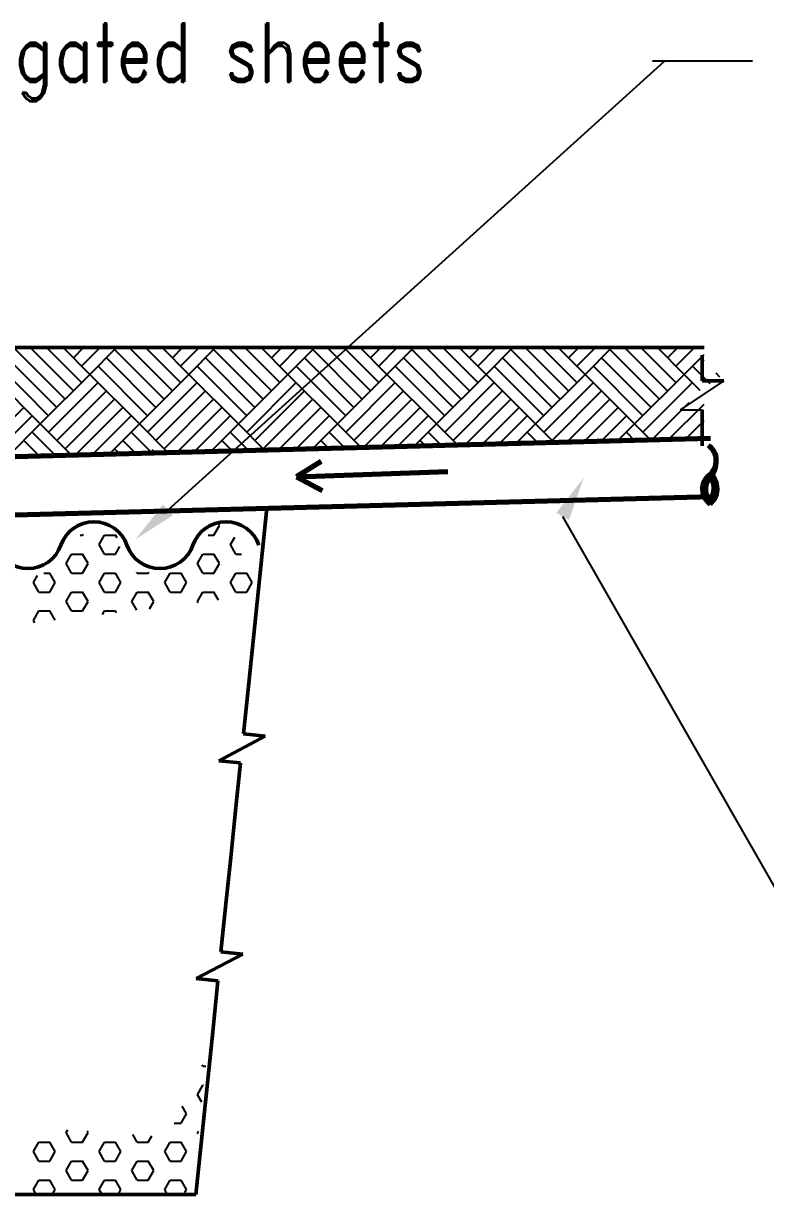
# Model space of a CAD drawing. Header units: inches. Extents: x 23 to 2032867, y 13 to 664695.
# Drawn here: x 1249156 to 1251239, y 499697 to 502981 of the extents above; entities that cross this region are included whole.
import ezdxf

# ---------------------------------------------------------------- set-up
doc = ezdxf.new("R2010")
doc.units = ezdxf.units.IN
doc.header["$MEASUREMENT"] = 0
for name, color, linetype, lineweight in [('PIPES', 1, 'Continuous', 70), ('TXT2', 7, 'Continuous', 0), ('WALLS', 7, 'Continuous', 50)]:
    doc.layers.add(name, color=color, linetype=linetype, lineweight=lineweight)
doc.styles.add('TXT1', font='romand__.ttf', dxfattribs={"width": 0.8, "height": 100})

msp = doc.modelspace()

# ---------------------------------------------------------------- linework, layer by layer
for p, q in [((1249561.285, 501616.863), (1250955.465, 502875.659)), ((1251202.166, 502875.659), (1250921.151, 502875.659)), ((1249295.972, 501950.959), (1249174.525, 502072.406)), ((1249319.137, 501974.124), (1249220.855, 502072.406)), ((1249342.302, 501997.288), (1249267.184, 502072.406)), ((1249272.807, 502066.783), (1249278.431, 502072.406)), ((1249295.972, 502043.618), (1249324.76, 502072.406)), ((1249319.137, 502020.453), (1249371.09, 502072.406)), ((1249342.302, 501997.288), (1249417.42, 502072.406)), ((1249573.95, 501950.959), (1249452.503, 502072.406)), ((1249597.115, 501974.124), (1249498.832, 502072.406)), ((1249620.28, 501997.288), (1249545.162, 502072.406)), ((1249550.785, 502066.783), (1249556.408, 502072.406)), ((1249573.95, 502043.618), (1249602.738, 502072.406)), ((1249597.115, 502020.453), (1249649.068, 502072.406)), ((1249620.28, 501997.288), (1249695.397, 502072.406)), ((1249851.928, 501950.959), (1249730.481, 502072.406)), ((1249875.093, 501974.124), (1249776.81, 502072.406)), ((1249898.258, 501997.288), (1249823.14, 502072.406)), ((1249828.763, 502066.783), (1249834.386, 502072.406)), ((1249851.928, 502043.618), (1249880.716, 502072.406)), ((1249875.093, 502020.453), (1249927.046, 502072.406)), ((1249898.258, 501997.288), (1249973.375, 502072.406)), ((1250129.906, 501950.959), (1250008.458, 502072.406)), ((1250153.071, 501974.124), (1250054.788, 502072.406)), ((1250176.235, 501997.288), (1250101.118, 502072.406)), ((1250106.741, 502066.783), (1250112.364, 502072.406)), ((1250129.906, 502043.618), (1250158.694, 502072.406)), ((1250153.071, 502020.453), (1250205.023, 502072.406)), ((1250176.235, 501997.288), (1250251.353, 502072.406)), ((1250407.884, 501950.959), (1250286.436, 502072.406)), ((1250431.048, 501974.124), (1250332.766, 502072.406)), ((1250454.213, 501997.288), (1250379.096, 502072.406)), ((1250384.719, 502066.783), (1250390.342, 502072.406)), ((1250407.884, 502043.618), (1250436.672, 502072.406)), ((1250431.048, 502020.453), (1250483.001, 502072.406)), ((1250454.213, 501997.288), (1250529.331, 502072.406)), ((1250685.861, 501950.959), (1250564.414, 502072.406)), ((1250709.026, 501974.124), (1250610.744, 502072.406)), ((1250732.191, 501997.288), (1250657.073, 502072.406)), ((1250662.697, 502066.783), (1250668.32, 502072.406)), ((1250685.861, 502043.618), (1250714.649, 502072.406)), ((1250709.026, 502020.453), (1250760.979, 502072.406)), ((1250732.191, 501997.288), (1250807.309, 502072.406)), ((1250963.839, 501950.959), (1250842.392, 502072.406)), ((1250987.004, 501974.124), (1250888.722, 502072.406)), ((1251010.169, 501997.288), (1250935.051, 502072.406)), ((1250940.674, 502066.783), (1250946.298, 502072.406)), ((1250963.839, 502043.618), (1250992.627, 502072.406)), ((1250987.004, 502020.453), (1251038.957, 502072.406)), ((1249249.643, 501904.629), (1249110.654, 502043.618)), ((1249272.807, 501927.794), (1249133.819, 502066.783)), ((1249527.62, 501904.629), (1249388.632, 502043.618)), ((1249550.785, 501927.794), (1249411.796, 502066.783)), ((1249805.598, 501904.629), (1249666.609, 502043.618)), ((1249828.763, 501927.794), (1249689.774, 502066.783)), ((1250083.576, 501904.629), (1249944.587, 502043.618)), ((1250106.741, 501927.794), (1249967.752, 502066.783)), ((1250361.554, 501904.629), (1250222.565, 502043.618)), ((1250384.719, 501927.794), (1250245.73, 502066.783)), ((1250639.532, 501904.629), (1250500.543, 502043.618)), ((1250662.697, 501927.794), (1250523.708, 502066.783)), ((1250917.51, 501904.629), (1250778.521, 502043.618)), ((1250940.674, 501927.794), (1250801.685, 502066.783)), ((1251010.169, 501997.288), (1251065.925, 502053.044)), ((1249226.478, 501881.464), (1249087.489, 502020.453)), ((1249504.456, 501881.464), (1249365.467, 502020.453)), ((1249782.433, 501881.464), (1249643.445, 502020.453)), ((1250060.411, 501881.464), (1249921.422, 502020.453)), ((1250338.389, 501881.464), (1250199.4, 502020.453)), ((1250616.367, 501881.464), (1250477.378, 502020.453)), ((1250894.345, 501881.464), (1250755.356, 502020.453)), ((1251082.952, 501970.835), (1251033.334, 502020.453)), ((1249203.313, 501858.299), (1249064.324, 501997.288)), ((1249203.313, 501858.299), (1249342.302, 501997.288)), ((1249226.478, 501835.135), (1249365.467, 501974.124)), ((1249481.291, 501858.299), (1249342.302, 501997.288)), ((1249481.291, 501858.299), (1249620.28, 501997.288)), ((1249504.456, 501835.135), (1249643.445, 501974.124)), ((1249759.269, 501858.299), (1249620.28, 501997.288)), ((1249759.269, 501858.299), (1249898.258, 501997.288)), ((1249782.433, 501835.135), (1249921.422, 501974.124)), ((1250037.246, 501858.299), (1249898.258, 501997.288)), ((1250037.246, 501858.299), (1250176.235, 501997.288)), ((1250060.411, 501835.135), (1250199.4, 501974.124)), ((1250315.224, 501858.299), (1250176.235, 501997.288)), ((1250315.224, 501858.299), (1250454.213, 501997.288)), ((1250338.389, 501835.135), (1250477.378, 501974.124)), ((1250593.202, 501858.299), (1250454.213, 501997.288)), ((1250593.202, 501858.299), (1250732.191, 501997.288)), ((1250616.367, 501835.135), (1250755.356, 501974.124)), ((1250871.18, 501858.299), (1250732.191, 501997.288)), ((1250871.18, 501858.299), (1251010.169, 501997.288)), ((1250894.345, 501835.135), (1251033.334, 501974.124)), ((1251121.82, 501979.459), (1250998.97, 501897.559)), ((1251055.155, 501952.303), (1251010.169, 501997.288)), ((1249249.643, 501811.97), (1249388.632, 501950.959)), ((1249527.62, 501811.97), (1249666.609, 501950.959)), ((1249805.598, 501811.97), (1249944.587, 501950.959)), ((1250083.576, 501811.97), (1250222.565, 501950.959)), ((1250361.554, 501811.97), (1250500.543, 501950.959)), ((1250639.532, 501811.97), (1250778.521, 501950.959)), ((1249017.994, 501765.64), (1249156.983, 501904.629)), ((1249272.807, 501788.805), (1249411.796, 501927.794)), ((1249302.106, 501771.774), (1249434.961, 501904.629)), ((1249550.785, 501788.805), (1249689.774, 501927.794)), ((1249587.559, 501779.249), (1249712.939, 501904.629)), ((1249828.763, 501788.805), (1249967.752, 501927.794)), ((1249873.011, 501786.724), (1249990.917, 501904.629)), ((1250110.889, 501792.953), (1250245.73, 501927.794)), ((1250158.464, 501794.199), (1250268.895, 501904.629)), ((1250396.341, 501800.428), (1250523.708, 501927.794)), ((1250443.917, 501801.673), (1250546.872, 501904.629)), ((1250681.794, 501807.902), (1250801.685, 501927.794)), ((1250729.369, 501809.148), (1250824.85, 501904.629)), ((1250919.671, 501814.131), (1251024.073, 501918.533)), ((1250967.247, 501815.377), (1251065.925, 501914.055)), ((1249064.229, 501765.545), (1249180.148, 501881.464)), ((1249349.682, 501773.02), (1249458.126, 501881.464)), ((1249635.134, 501780.495), (1249736.104, 501881.464)), ((1249920.587, 501787.97), (1250014.082, 501881.464)), ((1250206.04, 501795.444), (1250292.059, 501881.464)), ((1250491.492, 501802.919), (1250570.037, 501881.464)), ((1250776.945, 501810.394), (1250848.015, 501881.464)), ((1250998.97, 501897.559), (1251060.395, 501897.559)), ((1249111.804, 501766.791), (1249203.313, 501858.299)), ((1249290.152, 501771.461), (1249203.313, 501858.299)), ((1249397.257, 501774.266), (1249481.291, 501858.299)), ((1249561.036, 501778.554), (1249481.291, 501858.299)), ((1249682.71, 501781.74), (1249759.269, 501858.299)), ((1249831.92, 501785.648), (1249759.269, 501858.299)), ((1249968.162, 501789.215), (1250037.246, 501858.299)), ((1250102.805, 501792.741), (1250037.246, 501858.299)), ((1250253.615, 501796.69), (1250315.224, 501858.299)), ((1250373.689, 501799.834), (1250315.224, 501858.299)), ((1250539.068, 501804.165), (1250593.202, 501858.299)), ((1250644.574, 501806.928), (1250593.202, 501858.299)), ((1250824.52, 501811.64), (1250871.18, 501858.299)), ((1250915.458, 501814.021), (1250871.18, 501858.299)), ((1249199.857, 501769.097), (1249156.983, 501811.97)), ((1249245.004, 501770.279), (1249180.148, 501835.135)), ((1249470.741, 501776.19), (1249434.961, 501811.97)), ((1249515.889, 501777.372), (1249458.126, 501835.135)), ((1249741.626, 501783.283), (1249712.939, 501811.97)), ((1249786.773, 501784.465), (1249736.104, 501835.135)), ((1250012.51, 501790.377), (1249990.917, 501811.97)), ((1250057.657, 501791.559), (1250014.082, 501835.135)), ((1250283.395, 501797.47), (1250268.895, 501811.97)), ((1250328.542, 501798.652), (1250292.059, 501835.135)), ((1250554.279, 501804.563), (1250546.872, 501811.97)), ((1250599.426, 501805.746), (1250570.037, 501835.135)), ((1250825.163, 501811.657), (1250824.85, 501811.97)), ((1250870.311, 501812.839), (1250848.015, 501835.135)), ((1249425.594, 501775.008), (1249411.796, 501788.805)), ((1249525.082, 501777.613), (1249516.939, 501785.756)), ((1249696.478, 501782.101), (1249689.774, 501788.805)), ((1250669.165, 501599.105), (1251275.364, 500539.652))]:
    msp.add_line(p, q)
at = {"color": 0}
for p, q in [((1251065.925, 502034.192), (1251056.498, 502043.618)), ((1251110.75, 501989.366), (1251099.684, 502000.433)), ((1251014.822, 501816.623), (1251065.925, 501867.726)), ((1251062.398, 501817.869), (1251065.925, 501821.396)), ((1249705.893, 501573.185), (1249703.916, 501576.61)), ((1249315.415, 501546.587), (1249321.987, 501546.587)), ((1249321.987, 501546.587), (1249323.585, 501549.354)), ((1249368.056, 501519.989), (1249383.412, 501546.587)), ((1249383.412, 501546.587), (1249414.125, 501546.587)), ((1249418.528, 501538.961), (1249414.125, 501546.587)), ((1249674.21, 501546.587), (1249690.537, 501546.587)), ((1249690.537, 501546.587), (1249705.893, 501573.185)), ((1249383.412, 501493.392), (1249368.056, 501519.989)), ((1249414.125, 501493.392), (1249426.293, 501514.469)), ((1249736.606, 501519.989), (1249748.789, 501541.092)), ((1249751.962, 501493.392), (1249736.606, 501519.989)), ((1249275.918, 501466.794), (1249291.275, 501493.392)), ((1249291.275, 501493.392), (1249321.987, 501493.392)), ((1249337.343, 501466.794), (1249321.987, 501493.392)), ((1249383.412, 501493.392), (1249414.125, 501493.392)), ((1249644.468, 501466.794), (1249659.825, 501493.392)), ((1249659.825, 501493.392), (1249690.537, 501493.392)), ((1249705.893, 501466.794), (1249690.537, 501493.392)), ((1249751.962, 501493.392), (1249767.869, 501493.392)), ((1249291.275, 501440.196), (1249275.918, 501466.794)), ((1249321.987, 501440.196), (1249337.343, 501466.794)), ((1249659.825, 501440.196), (1249644.468, 501466.794)), ((1249690.537, 501440.196), (1249705.893, 501466.794)), ((1249183.781, 501413.598), (1249195.122, 501433.242)), ((1249199.137, 501387), (1249183.781, 501413.598)), ((1249212.736, 501440.196), (1249229.85, 501440.196)), ((1249245.206, 501413.598), (1249229.85, 501440.196)), ((1249229.85, 501387), (1249245.206, 501413.598)), ((1249291.275, 501440.196), (1249321.987, 501440.196)), ((1249368.056, 501413.598), (1249383.412, 501440.196)), ((1249383.412, 501387), (1249368.056, 501413.598)), ((1249383.412, 501440.196), (1249414.125, 501440.196)), ((1249429.481, 501413.598), (1249414.125, 501440.196)), ((1249414.125, 501387), (1249429.481, 501413.598)), ((1249475.55, 501440.196), (1249473.89, 501443.07)), ((1249475.55, 501440.196), (1249506.262, 501440.196)), ((1249506.262, 501440.196), (1249507.921, 501443.07)), ((1249552.331, 501413.598), (1249567.687, 501440.196)), ((1249567.687, 501387), (1249552.331, 501413.598)), ((1249567.687, 501440.196), (1249598.4, 501440.196)), ((1249613.756, 501413.598), (1249598.4, 501440.196)), ((1249598.4, 501387), (1249613.756, 501413.598)), ((1249659.825, 501440.196), (1249690.537, 501440.196)), ((1249736.606, 501413.598), (1249751.962, 501440.196)), ((1249751.962, 501387), (1249736.606, 501413.598)), ((1249751.962, 501440.196), (1249782.675, 501440.196)), ((1249798.031, 501413.598), (1249782.675, 501440.196)), ((1249782.675, 501387), (1249798.031, 501413.598)), ((1249199.137, 501387), (1249229.85, 501387)), ((1249275.918, 501360.402), (1249291.275, 501387)), ((1249291.275, 501387), (1249321.987, 501387)), ((1249337.343, 501360.402), (1249321.987, 501387)), ((1249383.412, 501387), (1249414.125, 501387)), ((1249460.193, 501360.402), (1249475.55, 501387)), ((1249475.55, 501387), (1249506.262, 501387)), ((1249521.618, 501360.402), (1249506.262, 501387)), ((1249567.687, 501387), (1249598.4, 501387)), ((1249644.468, 501360.402), (1249659.825, 501387)), ((1249659.825, 501387), (1249690.537, 501387)), ((1249703.817, 501363.998), (1249690.537, 501387)), ((1249751.962, 501387), (1249782.675, 501387)), ((1249291.275, 501333.805), (1249275.918, 501360.402)), ((1249321.987, 501333.805), (1249337.343, 501360.402)), ((1249474.379, 501335.832), (1249460.193, 501360.402)), ((1249509.954, 501340.199), (1249521.618, 501360.402)), ((1249646.458, 501356.957), (1249644.468, 501360.402)), ((1249183.781, 501307.207), (1249199.137, 501333.805)), ((1249199.137, 501333.805), (1249229.85, 501333.805)), ((1249244.941, 501307.666), (1249229.85, 501333.805)), ((1249291.275, 501333.805), (1249321.987, 501333.805)), ((1249377.733, 501323.967), (1249383.412, 501333.805)), ((1249383.412, 501333.805), (1249414.125, 501333.805)), ((1249417.02, 501328.79), (1249414.125, 501333.805)), ((1249187.581, 501300.624), (1249183.781, 501307.207)), ((1249659.825, 500057.11), (1249657.256, 500061.558)), ((1249659.825, 500057.11), (1249667.757, 500057.11)), ((1249644.468, 499977.317), (1249659.825, 500003.914)), ((1249659.825, 500003.914), (1249661.697, 500003.914)), ((1249656.327, 499956.777), (1249644.468, 499977.317)), ((1249613.756, 499924.121), (1249601.558, 499945.248)), ((1249598.4, 499897.523), (1249613.756, 499924.121)), ((1249275.918, 499870.925), (1249280.758, 499879.308)), ((1249291.275, 499844.328), (1249275.918, 499870.925)), ((1249321.987, 499844.328), (1249337.343, 499870.925)), ((1249337.343, 499870.925), (1249334.754, 499875.41)), ((1249578.705, 499897.523), (1249598.4, 499897.523)), ((1249644.468, 499870.925), (1249647.057, 499875.409)), ((1249646.204, 499867.919), (1249644.468, 499870.925)), ((1249183.781, 499817.73), (1249199.137, 499844.328)), ((1249199.137, 499844.328), (1249229.85, 499844.328)), ((1249245.206, 499817.73), (1249229.85, 499844.328)), ((1249291.275, 499844.328), (1249321.987, 499844.328)), ((1249368.056, 499817.73), (1249383.412, 499844.328)), ((1249383.412, 499844.328), (1249414.125, 499844.328)), ((1249429.481, 499817.73), (1249414.125, 499844.328)), ((1249475.55, 499844.328), (1249462.948, 499866.154)), ((1249475.55, 499844.328), (1249506.262, 499844.328)), ((1249506.262, 499844.328), (1249516.626, 499862.278)), ((1249552.331, 499817.73), (1249567.687, 499844.328)), ((1249567.687, 499844.328), (1249598.4, 499844.328)), ((1249613.756, 499817.73), (1249598.4, 499844.328)), ((1249199.137, 499791.132), (1249183.781, 499817.73)), ((1249229.85, 499791.132), (1249245.206, 499817.73)), ((1249383.412, 499791.132), (1249368.056, 499817.73)), ((1249414.125, 499791.132), (1249429.481, 499817.73)), ((1249567.687, 499791.132), (1249552.331, 499817.73)), ((1249598.4, 499791.132), (1249613.756, 499817.73)), ((1249199.137, 499791.132), (1249229.85, 499791.132)), ((1249275.918, 499764.534), (1249291.275, 499791.132)), ((1249291.275, 499791.132), (1249321.987, 499791.132)), ((1249337.343, 499764.534), (1249321.987, 499791.132)), ((1249383.412, 499791.132), (1249414.125, 499791.132)), ((1249460.193, 499764.534), (1249475.55, 499791.132)), ((1249475.55, 499791.132), (1249506.262, 499791.132)), ((1249521.618, 499764.534), (1249506.262, 499791.132)), ((1249567.687, 499791.132), (1249598.4, 499791.132)), ((1249183.781, 499711.339), (1249199.137, 499737.936)), ((1249199.137, 499737.936), (1249229.85, 499737.936)), ((1249245.206, 499711.339), (1249229.85, 499737.936)), ((1249291.275, 499737.936), (1249275.918, 499764.534)), ((1249291.275, 499737.936), (1249321.987, 499737.936)), ((1249321.987, 499737.936), (1249337.343, 499764.534)), ((1249368.056, 499711.339), (1249383.412, 499737.936)), ((1249383.412, 499737.936), (1249414.125, 499737.936)), ((1249429.481, 499711.339), (1249414.125, 499737.936)), ((1249475.55, 499737.936), (1249460.193, 499764.534)), ((1249475.55, 499737.936), (1249506.262, 499737.936)), ((1249506.262, 499737.936), (1249521.618, 499764.534)), ((1249552.331, 499711.339), (1249567.687, 499737.936)), ((1249567.687, 499737.936), (1249598.4, 499737.936)), ((1249613.756, 499711.339), (1249598.4, 499737.936)), ((1249191.784, 499697.477), (1249183.781, 499711.339)), ((1249237.569, 499698.111), (1249245.206, 499711.339)), ((1249374.597, 499700.01), (1249368.056, 499711.339)), ((1249423.33, 499700.685), (1249429.481, 499711.339)), ((1249557.409, 499702.543), (1249552.331, 499711.339)), ((1249609.091, 499703.259), (1249613.756, 499711.339))]:
    msp.add_line(p, q, dxfattribs=at)
for points in [[(1250651.192, 501608.915), (1250687.137, 501589.296), (1250728.021, 501706.939)], [(1249575.007, 501601.666), (1249547.564, 501632.06), (1249470.103, 501534.535)]]:
    msp.add_solid(points)
at = {"layer": 'PIPES'}
for p, q in [((1248652.358, 501754.76), (1251084.467, 501818.447)), ((1249991.907, 501753.32), (1249922.451, 501709.919)), ((1249922.451, 501709.919), (1250347.101, 501724.748)), ((1249922.451, 501709.919), (1249994.765, 501671.47)), ((1248656.646, 501591.016), (1251088.755, 501654.703))]:
    msp.add_line(p, q, dxfattribs=at)
for centre, radius, start, end in [((1251049.308, 501755.733), 51.187, 308.369897, 54.630102), ((1251018.581, 501756.374), 81.9, 323.64743, 0.488645), ((1251112.856, 501675.469), 51.188, 128.369897, 234.630102), ((1251112.856, 501675.469), 42.997, 131.185644, 225.29038), ((1251043.225, 501677.611), 51.188, 320.296231, 36.179794), ((1251043.225, 501677.611), 59.378, 312.350905, 39.10764)]:
    msp.add_arc(centre, radius, start, end, dxfattribs=at)
at = {"layer": 'WALLS'}
for p, q in [((1248902.689, 502072.406), (1251065.925, 502072.406)), ((1251060.395, 502051.432), (1251060.395, 501979.459)), ((1251060.395, 501979.459), (1251121.82, 501979.459)), ((1251060.395, 501897.559), (1251060.395, 501796.987)), ((1249788.158, 501131.536), (1249838.893, 501621.974)), ((1249773.41, 500988.972), (1249788.158, 501131.536)), ((1249834.509, 500982.651), (1249773.41, 500988.972)), ((1249703.883, 500913.827), (1249834.509, 500982.651)), ((1249764.982, 500907.507), (1249703.883, 500913.827)), ((1249750.234, 500764.942), (1249764.982, 500907.507)), ((1249737.593, 500642.745), (1249750.234, 500764.942)), ((1249724.952, 500520.547), (1249737.593, 500642.745)), ((1249710.204, 500377.982), (1249724.952, 500520.547)), ((1249640.677, 500302.838), (1249771.303, 500371.662)), ((1249771.303, 500371.662), (1249710.204, 500377.982)), ((1249701.776, 500296.517), (1249640.677, 500302.838)), ((1249687.028, 500153.953), (1249701.776, 500296.517)), ((1249639.789, 499697.306), (1249687.028, 500153.953)), ((1245176.239, 499697.306), (1249639.789, 499697.306))]:
    msp.add_line(p, q, dxfattribs=at)
for centre, start, end in [((1249353.666, 501485.563), 19.47122, 160.52878), ((1249724.303, 501485.563), 19.47122, 160.52878), ((1249168.347, 501551.083), 199.47122, 340.52878), ((1249538.984, 501551.083), 199.47122, 340.52878)]:
    msp.add_arc(centre, 98.28, start, end, dxfattribs=at)

# ---------------------------------------------------------------- texts
at = {"layer": 'TXT2', "style": 'TXT1', "width": 0.8}
msp.add_text('layers of corrugated sheets', height=163.8, dxfattribs=at).set_placement((1247759.402, 502817.568))

doc.saveas('drawing.dxf')
